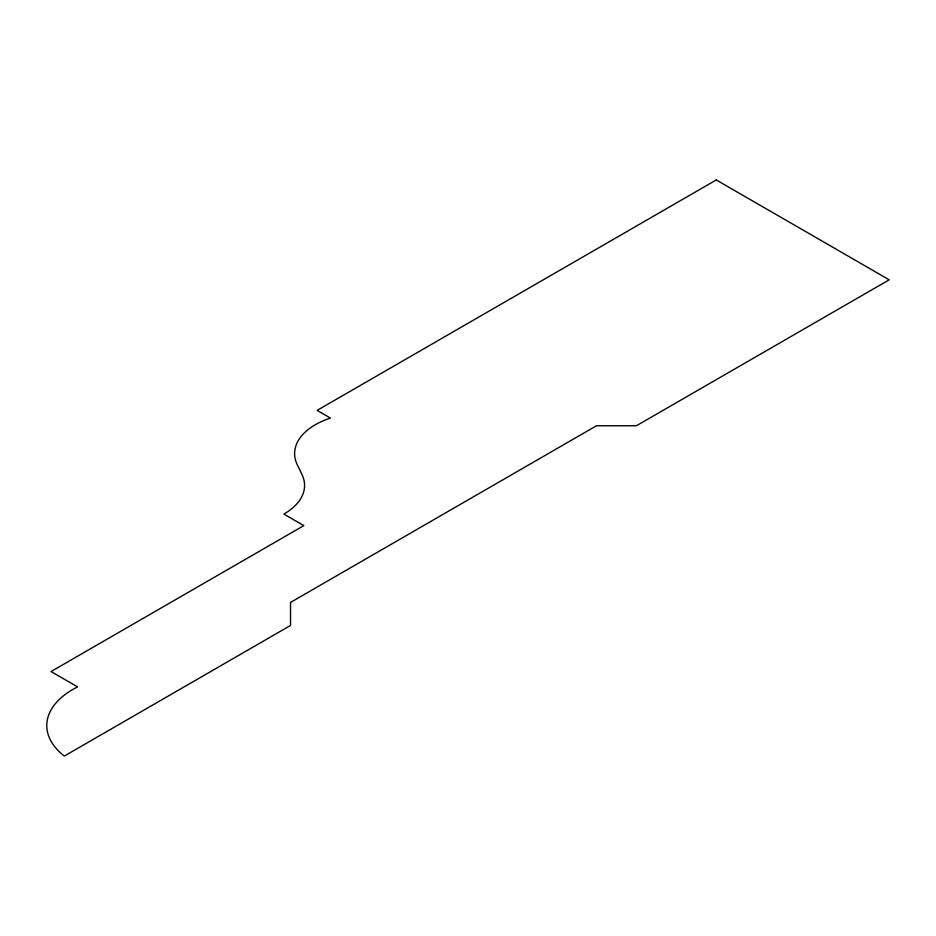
<?xml version="1.0" encoding="UTF-8"?>
<svg xmlns="http://www.w3.org/2000/svg" width="936" height="936" viewBox="0 0 936 936"><rect width="100%" height="100%" fill="white"/><g stroke="black" fill="none" stroke-linecap="round" stroke-linejoin="round"><path stroke-width="1.4" d="M716.251 179.958L317.128 410.389L330.431 418.076A70.75 40.845 0 0 0 297.168 464.49L302.047 474.681A69.837 40.318 0 0 1 283.865 514.086L303.826 525.611L51.047 671.545L77.653 686.907A88.078 50.848 0 0 0 64.35 756.042L290.523 625.459L290.523 602.421L596.513 425.751L636.422 425.751L889.2 279.817L716.251 179.958"/></g></svg>
